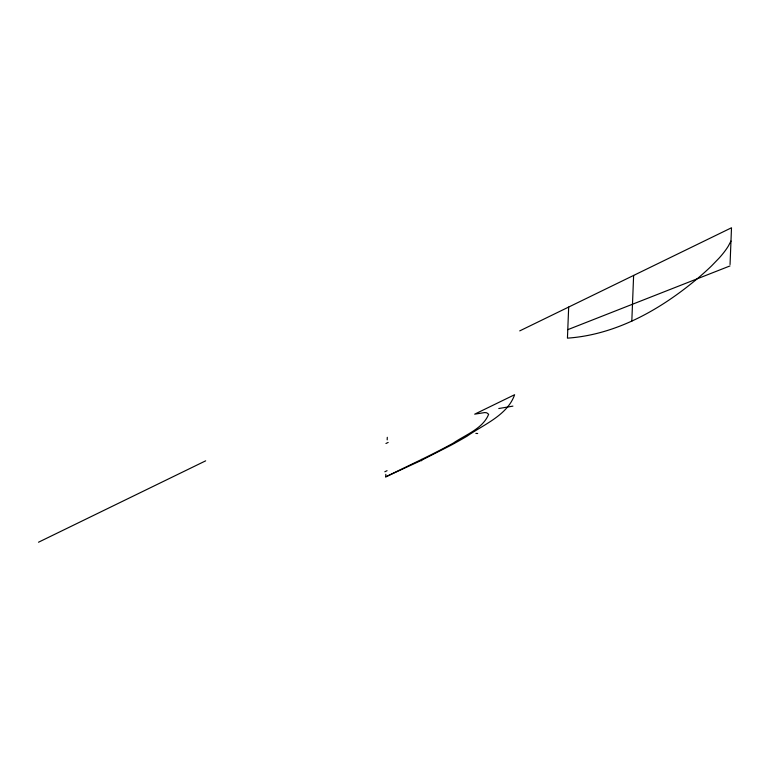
<?xml version="1.0" encoding="UTF-8"?>
<svg xmlns="http://www.w3.org/2000/svg" width="770" height="770" viewBox="0 0 770 770"><rect width="100%" height="100%" fill="white"/><g stroke="black" fill="none" stroke-linecap="round" stroke-linejoin="round"><path stroke-width="1.16" d="M385.722 476.88C408.235 465.667 431.2 455.33 453.212 443.145C465.321 434.848 483.011 428.63 488.642 414.27L486.717 412.797L484.773 412.566L474.686 414.164L514.63 394.712C507.392 415.338 483.791 424.424 467.034 436.195A139.399 34.429 -28 0 1 450.71 445.406L420.536 460.758L385.722 476.88L385.818 474.33M387.185 439.853L387.281 437.312M568.674 307.057L567.442 338.146C616.52 334.729 660.987 309.222 697.947 278.153A170.468 42.109 -28 0 0 711.663 265.794L718.949 258.277A141.921 35.054 -28 0 0 728.41 245.928L730.98 241.058M631.814 321.215L633.623 275.429M730.047 264.514L731.5 227.776L519.731 330.888M421.565 460.778L421.681 459.382M38.5 542.224L205.667 460.835M385.943 443.51L388.167 442.423M384.827 471.769L387.06 470.682M567.779 329.666L729.999 265.929M498.777 408.524L512.916 406.127M475.879 433.404L477.679 433.52"/></g></svg>
